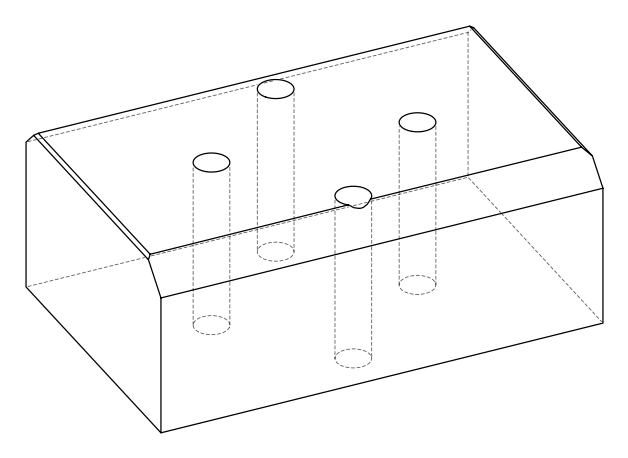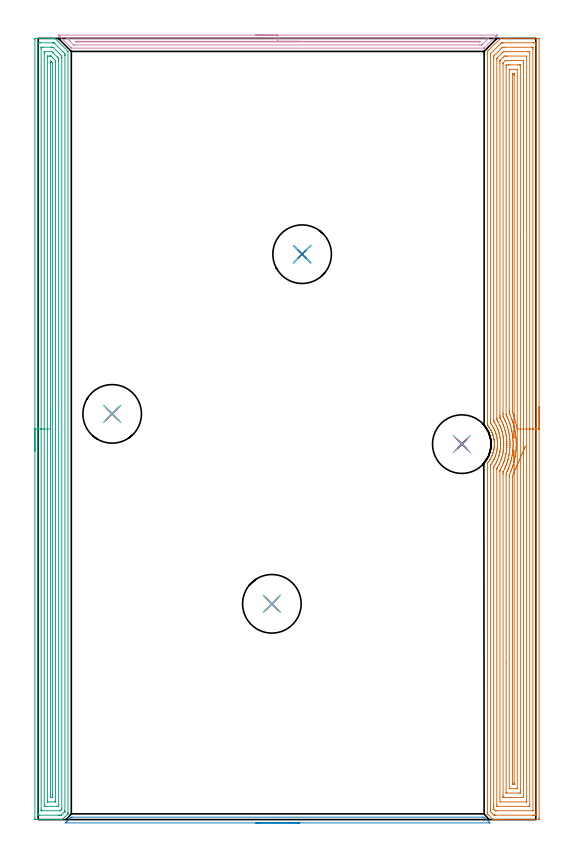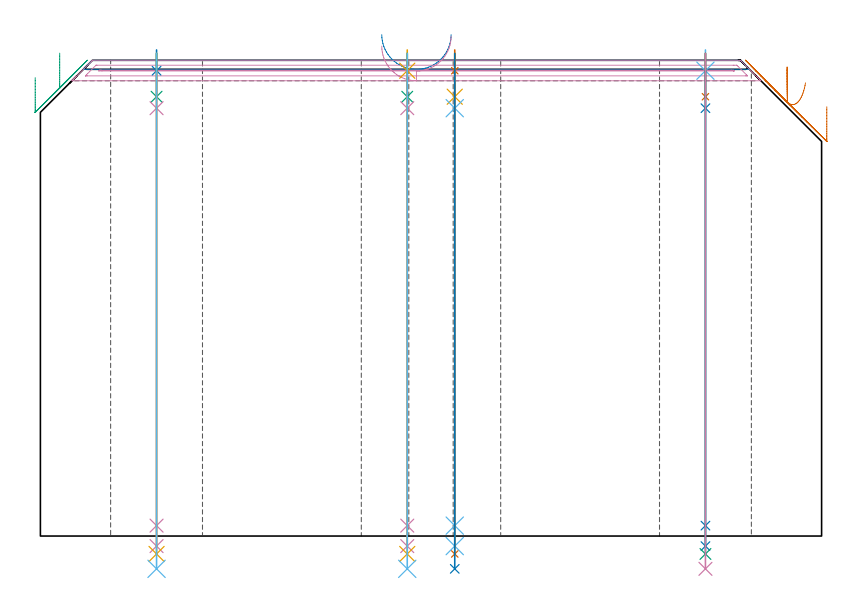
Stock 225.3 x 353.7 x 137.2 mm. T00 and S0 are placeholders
(PLAN: 24 operations, 17 tool changes, 56.8 min)
(1 AREA_MILL | FG_CHAMFER_SURFACE | UGT0205_001 | 25.68 min | 96841 mm3)
(2 AREA_MILL_1 | FG_CHAMFER_SURFACE_1 | UGT0205_001 | 1.68 min | 653 mm3)
(3 AREA_MILL_2 | FG_CHAMFER_SURFACE_2 | UGT0205_001 | 17.13 min | 39776 mm3)
(4 AREA_MILL_3 | FG_CHAMFER_SURFACE_3 | UGT0205_001 | 4.78 min | 3321 mm3)
(5 SPOT_DRILL | STEP1HOLE | NXT0321_9005460120000 | 0.05 min | 192 mm3)
(6 SPOT_DRILL_1 | STEP1HOLE_1 | NXT0321_9005460120000 | 0.05 min | 174 mm3)
(7 SPOT_DRILL_2 | STEP1HOLE_2 | NXT0321_9005460120000 | 0.05 min | 191 mm3)
(8 SPOT_DRILL_3 | STEP1HOLE_3 | NXT0321_9005460120000 | 0.05 min | 173 mm3)
(9 DRILL_BLIND_HOLE_INTO_CENTER | STEP1HOLE | NXT0301_041 | 0.05 min | 285 mm3)
(10 GUN_DRILL_THROUGH_HOLE | STEP1HOLE | UGT0307_002 | 0.62 min | 3583 mm3)
(11 SPADE_DRILL_TO_ENLARGE_THROUGH_HOLE | STEP1HOLE | UGT0306_007 | 0.58 min | 25241 mm3)
(12 DRILL_TO_ENLARGE_THROUGH_HOLE | STEP1HOLE | UGT0301_388 | 0.6 min | 46327 mm3)
(13 DRILL_BLIND_HOLE_INTO_CENTER_1 | STEP1HOLE_1 | NXT0301_041 | 0.05 min | 286 mm3)
(14 GUN_DRILL_THROUGH_HOLE_1 | STEP1HOLE_1 | UGT0307_002 | 0.62 min | 3570 mm3)
(15 SPADE_DRILL_TO_ENLARGE_THROUGH_HOLE_1 | STEP1HOLE_1 | UGT0306_007 | 0.58 min | 25259 mm3)
(16 DRILL_TO_ENLARGE_THROUGH_HOLE_1 | STEP1HOLE_1 | UGT0301_388 | 0.6 min | 46275 mm3)
(17 DRILL_BLIND_HOLE_INTO_CENTER_2 | STEP1HOLE_2 | NXT0301_041 | 0.05 min | 285 mm3)
(18 GUN_DRILL_THROUGH_HOLE_2 | STEP1HOLE_2 | UGT0307_002 | 0.62 min | 3574 mm3)
(19 SPADE_DRILL_TO_ENLARGE_THROUGH_HOLE_2 | STEP1HOLE_2 | UGT0306_007 | 0.58 min | 25254 mm3)
(20 DRILL_TO_ENLARGE_THROUGH_HOLE_2 | STEP1HOLE_2 | UGT0301_388 | 0.6 min | 46321 mm3)
(21 DRILL_BLIND_HOLE_INTO_CENTER_3 | STEP1HOLE_3 | NXT0301_041 | 0.05 min | 293 mm3)
(22 GUN_DRILL_THROUGH_HOLE_3 | STEP1HOLE_3 | UGT0307_002 | 0.62 min | 3560 mm3)
(23 SPADE_DRILL_TO_ENLARGE_THROUGH_HOLE_3 | STEP1HOLE_3 | UGT0306_007 | 0.58 min | 25268 mm3)
(24 DRILL_TO_ENLARGE_THROUGH_HOLE_3 | STEP1HOLE_3 | UGT0301_388 | 0.6 min | 46327 mm3)
(TOOL UGT0205_001 | Chamfer Mill 20 x 3 x 45 deg. | D20 FL50 Z2)
(TOOL NXT0321_9005460120000 | NC Spot Drill, 142deg, 12mm, Carbide, Uncoated | D12 PA142 FL30 Z2)
(TOOL NXT0301_041 | Carbide Drill 7mm [860.1-0700-035A1-MM 2214] | D7 PA140 FL53 Z2)
(TOOL UGT0307_002 | Gun Drill 6 mm | D6 PA130 FL24 Z1)
(TOOL UGT0306_007 | Spade Drill 16.5mm | D16.5 PA132 FL10 Z2)
(TOOL UGT0301_388 | Twist Drill 26.5 mm | D26.5 PA118 FL165 Z2)
(OP 1 AREA_MILL)
G17 G21 G94 G90
T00 M6
G54
G17 G0 G90 X226.8 Y186.85 S1061 M3
G43 Z147.2 H0
Z123.8
G94 G1 Y186.812 Z122.928 F250.
Y186.698 Z122.064
Y186.509 Z121.212
Y186.247 Z120.38
Y185.913 Z119.574
Y185.51 Z118.8
Y185.042 Z118.064
Y184.51 Z117.372
Y183.921 Z116.729
Y183.278 Z116.14
Y182.586 Z115.609
Y181.85 Z115.14
Y181.076 Z114.737
Y180.27 Z114.403
Y179.438 Z114.141
Y178.587 Z113.952
Y177.722 Z113.838
Y176.85 Z113.8
Y0.605
X226.797 Y0.283 Z113.802
X226.792 Y0.01 Z113.806
X226.514 Y0. Z114.083
X209.917 Z130.678
X209.314 Z131.28
X208.74 Z131.857
X208.424 Z132.172
X207.849 Z132.747
X207.534 Z133.061
X206.902 Z133.697
X206.514 Z134.085
X206.385 Z134.214
X206.061 Z134.53
X205.998 Y0.01 Z134.593
X205.929 Y0.068 Z134.665
X205.87 Y0.129 Z134.728
X205.841 Y0.158 Z134.757
X203.61 Y2.389 Z136.988
X203.514 Y2.488 Z137.084
X203.402 Y2.605 Z137.188
X203.4 Y3.281 Z137.2
Y161.233
X203.405 Y161.419 Z137.19
X203.509 Y161.559 Z137.09
X203.585 Y161.652 Z137.015
X203.945 Y162.126 Z136.653
X204.251 Y162.546 Z136.349
X204.293 Y162.607 Z136.306
X204.364 Y162.721 Z136.234
X204.418 Y162.807 Z136.178
X204.555 Y163.021 Z136.044
X204.583 Y163.068 Z136.016
X204.803 Y163.44 Z135.794
X205.179 Y164.137 Z135.42
X205.282 Y164.357 Z135.315
X205.384 Y164.584 Z135.215
X205.47 Y164.779 Z135.129
X205.66 Y165.249 Z134.936
X205.73 Y165.438 Z134.868
X205.753 Y165.501 Z134.845
X205.815 Y165.673 Z134.781
X205.822 Y165.695 Z134.774
X205.971 Y166.141 Z134.628
X205.998 Y166.231 Z134.602
X206.066 Y166.453 Z134.534
X206.204 Y167.016 Z134.395
X206.303 Y167.48 Z134.296
X206.326 Y167.61 Z134.273
X206.379 Y167.91 Z134.22
X206.441 Y168.356 Z134.155
X206.442 Y168.372 Z134.153
X206.476 Y168.688 Z134.12
X206.488 Y168.804 Z134.107
X206.5 Y168.981 Z134.092
X206.516 Y169.178 Z134.08
X206.521 Y169.251 Z134.073
X206.522 Y169.265 Z134.072
X206.533 Y169.543 Z134.063
X206.539 Y169.698 Z134.055
X206.54 Y170.039 Z134.05
X206.543 Y170.142 Z134.054
Y170.145 Z134.053
X206.541 Y170.157 Z134.051
X206.532 Y170.589 Z134.067
X206.502 Y171.039 Z134.091
X206.501 Y171.05 Z134.092
X206.46 Y171.486 Z134.136
X206.399 Y171.942 Z134.195
X206.38 Y172.066 Z134.218
X206.328 Y172.38 Z134.27
X206.236 Y172.828 Z134.359
X206.154 Y173.191 Z134.445
X206.135 Y173.274 Z134.465
X206.107 Y173.383 Z134.492
X206.065 Y173.547 Z134.534
X206.011 Y173.727 Z134.587
X205.971 Y173.859 Z134.627
X205.893 Y174.104 Z134.706
X205.873 Y174.168 Z134.727
X205.712 Y174.616 Z134.884
X205.57 Y174.988 Z135.03
X205.541 Y175.062 Z135.059
X205.365 Y175.465 Z135.234
X205.343 Y175.511 Z135.255
X205.134 Y175.956 Z135.464
X204.929 Y176.338 Z135.67
X204.894 Y176.404 Z135.705
X204.863 Y176.457 Z135.736
X204.636 Y176.85 Z135.961
X204.292 Y177.39 Z136.306
X204.219 Y177.496 Z136.38
X204.046 Y177.744 Z136.551
X203.709 Y178.189 Z136.89
X203.575 Y178.357 Z137.024
X203.518 Y178.43 Z137.081
X203.402 Y178.581 Z137.188
X203.4 Y179.08 Z137.2
X203.402 Y346.846 Z137.198
X203.403 Y347.706 Z137.197
Y347.736
X203.404 Y347.748 Z137.196
Y347.758 Z137.195
X203.412 Y347.802 Z137.184
X203.418 Y347.817 Z137.178
X203.474 Y347.875 Z137.124
X203.484 Y347.885 Z137.114
X203.786 Y348.187 Z136.811
X203.973 Y348.373 Z136.626
X208.968 Y353.368 Z131.632
X209.143 Y353.542 Z131.456
X209.3 Y353.69 Z131.299
X209.314 Y353.692 Z131.285
X209.946 Y353.7 Z130.654
X211.41 Z129.186
X211.984 Z128.612
X212.3 Z128.297
X212.875 Z127.72
X213.478 Z127.118
X226.227 Z114.37
X226.516 Y353.698 Z114.081
X226.792 Y353.69 Z113.806
X226.799 Y353.414 Z113.799
X226.8 Y176.85 Z113.8
X225.386 Z115.214
Y3.233
X225.382 Y2.389 Z115.218
X225.379 Y2.346 Z115.221
X225.337 Y2.01 Z115.263
X224.832 Y2.002 Z115.768
X224.447 Y2.001 Z116.153
X223.945 Y2. Z116.655
X207.032 Z133.568
X206.644 Y2.003 Z133.956
X206.514 Y2.007 Z134.086
X206.469 Y2.01 Z134.131
X206.428 Y2.033 Z134.172
X206.355 Y2.103 Z134.245
X206.061 Y2.389 Z134.539
X205.753 Y2.697 Z134.847
X205.172 Y3.282 Z135.428
X204.863 Y3.598 Z135.737
X204.819 Y4.174 Z135.781
X204.817 Y4.221 Z135.783
X204.814 Y5.066 Z135.786
Y5.116
X204.815 Y160.389 Z135.785
X204.817 Y160.439 Z135.783
X204.822 Y160.532 Z135.778
X204.863 Y160.594 Z135.737
X205.127 Y160.969 Z135.473
X205.311 Y161.233 Z135.289
X205.484 Y161.503 Z135.116
X205.753 Y161.932 Z134.847
X205.826 Y162.053 Z134.774
X205.867 Y162.126 Z134.733
X206.14 Y162.631 Z134.46
X206.346 Y163.018 Z134.254
X206.406 Y163.137 Z134.194
X206.444 Y163.218 Z134.156
X206.644 Y163.664 Z133.956
X206.717 Y163.837 Z133.883
X206.747 Y163.91 Z133.853
X206.965 Y164.48 Z133.635
X207.084 Y164.803 Z133.516
X207.151 Y164.995 Z133.449
X207.198 Y165.14 Z133.402
X207.371 Y165.695 Z133.229
X207.392 Y165.766 Z133.208
X207.407 Y165.822 Z133.193
X207.534 Y166.336 Z133.066
X207.579 Y166.542 Z133.021
X207.589 Y166.588 Z133.011
X207.721 Y167.292 Z132.879
X207.754 Y167.48 Z132.846
X207.835 Y168.07 Z132.765
X207.868 Y168.372 Z132.732
X207.912 Y168.886 Z132.688
X207.934 Y169.265 Z132.666
X207.95 Y169.74 Z132.65
X207.952 Y170.157 Z132.648
X207.939 Y170.643 Z132.661
X207.917 Y171.05 Z132.683
X207.871 Y171.604 Z132.729
X207.833 Y171.942 Z132.767
X207.733 Y172.634 Z132.867
X207.699 Y172.834 Z132.901
X207.534 Y173.659 Z133.066
X207.518 Y173.727 Z133.082
X207.516 Y173.735 Z133.084
X207.403 Y174.169 Z133.197
X207.31 Y174.507 Z133.29
X207.276 Y174.619 Z133.324
X207.154 Y175. Z133.446
X206.971 Y175.511 Z133.629
X206.644 Y176.342 Z133.956
X206.617 Y176.404 Z133.983
X206.597 Y176.451 Z134.003
X206.336 Y176.996 Z134.264
X206.182 Y177.296 Z134.418
X205.753 Y178.072 Z134.847
X205.685 Y178.189 Z134.915
X205.571 Y178.372 Z135.029
X205.093 Y179.081 Z135.507
X204.863 Y179.417 Z135.737
X204.819 Y179.973 Z135.781
X204.817 Y180.02 Z135.783
X204.814 Y180.866 Z135.786
Y180.915
X204.816 Y345.064 Z135.784
X204.818 Y345.956 Z135.782
X204.819 Y346.001 Z135.781
X204.863 Y346.802 Z135.737
X204.883 Y346.829 Z135.717
X204.899 Y346.849 Z135.701
X209.36 Y351.311 Z131.24
X209.644 Y351.587 Z130.956
X209.726 Y351.664 Z130.874
X209.762 Y351.69 Z130.838
X209.82 Y351.696 Z130.78
X210.204 Y351.699 Z130.396
X210.706 Y351.7 Z129.894
X224.447 Y351.699 Z116.153
X224.951 Y351.697 Z115.649
X225.337 Y351.69 Z115.263
X225.379 Y351.311 Z115.221
X225.382 Y351.265 Z115.218
X225.386 Y350.418 Z115.214
Y350.369
Y176.85
X223.971 Z116.629
Y4.174
X223.97 Y4.07 Z116.63
X223.967 Y4.02 Z116.633
X223.966 Y4.014 Z116.634
X223.952 Y4.009 Z116.648
X223.903 Y4.005 Z116.697
X223.729 Y4.001 Z116.871
X207.534 Y4. Z133.066
X207.36 Y4.002 Z133.24
X207.013 Y4.007 Z133.587
X206.915 Y4.01 Z133.685
X206.88 Y4.031 Z133.72
X206.828 Y4.078 Z133.772
X206.726 Y4.174 Z133.874
X206.644 Y4.257 Z133.956
X206.245 Y4.666 Z134.355
X206.235 Y5.066 Z134.365
X206.231 Y5.48 Z134.369
X206.229 Y5.959 Z134.371
Y6.375
Y158.556
Y158.971
X206.233 Y159.449 Z134.367
X206.235 Y159.655 Z134.365
X206.244 Y159.698 Z134.356
X206.264 Y159.733 Z134.336
X206.301 Y159.792 Z134.299
X206.644 Y160.328 Z133.956
X206.652 Y160.341 Z133.948
X206.978 Y160.898 Z133.622
X207.166 Y161.233 Z133.434
X207.295 Y161.473 Z133.305
X207.534 Y161.927 Z133.066
X207.599 Y162.06 Z133.001
X207.629 Y162.126 Z132.971
X207.87 Y162.681 Z132.73
X208.009 Y163.018 Z132.591
X208.127 Y163.316 Z132.473
X208.353 Y163.91 Z132.247
X208.372 Y163.963 Z132.228
X208.424 Y164.117 Z132.176
X208.586 Y164.64 Z132.014
X208.634 Y164.803 Z131.966
X208.779 Y165.339 Z131.821
X208.867 Y165.695 Z131.733
X208.948 Y166.062 Z131.652
X209.052 Y166.588 Z131.548
X209.093 Y166.809 Z131.507
X209.198 Y167.48 Z131.402
X209.212 Y167.583 Z131.388
X209.299 Y168.372 Z131.301
X209.3 Y168.386 Z131.3
X209.314 Y168.545 Z131.286
X209.354 Y169.225 Z131.246
X209.355 Y169.265 Z131.245
X209.371 Y170.1 Z131.229
X209.37 Y170.157 Z131.23
X209.343 Y171.02 Z131.257
X209.342 Y171.05 Z131.258
X209.314 Y171.46 Z131.286
X209.27 Y171.942 Z131.33
X209.265 Y171.991 Z131.335
X209.149 Y172.834 Z131.451
X209.119 Y173.03 Z131.481
X208.987 Y173.727 Z131.613
X208.902 Y174.14 Z131.698
X208.789 Y174.619 Z131.811
X208.597 Y175.338 Z132.003
X208.544 Y175.511 Z132.056
X208.424 Y175.883 Z132.176
X208.236 Y176.404 Z132.364
X208.123 Y176.706 Z132.477
X207.88 Y177.296 Z132.72
X207.534 Y178.071 Z133.066
X207.477 Y178.189 Z133.123
X207.421 Y178.302 Z133.179
X206.987 Y179.081 Z133.613
X206.644 Y179.662 Z133.956
X206.447 Y179.973 Z134.153
X206.353 Y180.122 Z134.247
X206.26 Y180.273 Z134.34
X206.235 Y180.316 Z134.365
X206.233 Y180.338 Z134.367
X206.23 Y180.388 Z134.37
X206.229 Y180.866 Z134.371
X206.228 Y181.282 Z134.372
X206.23 Y344.586 Z134.37
X206.231 Y345.064 Z134.369
X206.234 Y345.475 Z134.366
X206.237 Y345.712 Z134.363
X206.46 Y345.956 Z134.14
X206.55 Y346.05 Z134.05
X206.644 Y346.144 Z133.956
X209.669 Y349.17 Z130.931
X210.027 Y349.526 Z130.573
X210.118 Y349.612 Z130.482
X210.204 Y349.69 Z130.396
X210.922 Y349.699 Z129.678
X223.556 Y349.7 Z117.044
X223.73 Y349.698 Z116.87
X223.846 Y349.695 Z116.754
X223.937 Y349.69 Z116.663
X223.965 Y349.681 Z116.635
X223.966 Y349.664 Z116.634
X223.969 Y349.526 Z116.631
X223.971 Y349.11 Z116.629
Y176.85
X222.557 Z118.043
Y6.851
X222.556 Y6.07 Z118.044
X222.553 Y6.017 Z118.047
X222.551 Y6.01 Z118.049
X222.545 Y6.006 Z118.055
X222.519 Y6.003 Z118.081
X222.413 Y6.001 Z118.187
X222.201 Y6. Z118.399
X208.383 Z132.217
X207.982 Y6.002 Z132.618
X207.782 Y6.006 Z132.818
X207.683 Y6.01 Z132.917
X207.649 Y6.019 Z132.951
X207.643 Y6.851 Z132.957
Y158.556
X207.645 Y158.752 Z132.955
X207.647 Y158.849 Z132.953
X207.65 Y158.895 Z132.95
X207.668 Y158.932 Z132.932
X207.808 Y159.174 Z132.792
X207.968 Y159.449 Z132.632
X208.133 Y159.74 Z132.467
X208.424 Y160.261 Z132.176
X208.452 Y160.313 Z132.148
X208.466 Y160.341 Z132.134
X208.748 Y160.908 Z131.852
X208.898 Y161.233 Z131.702
X209.025 Y161.523 Z131.575
X209.283 Y162.126 Z131.317
X209.292 Y162.148 Z131.308
X209.314 Y162.204 Z131.286
X209.534 Y162.797 Z131.066
X209.614 Y163.018 Z130.986
X209.76 Y163.463 Z130.84
X209.902 Y163.91 Z130.698
X209.971 Y164.145 Z130.629
X210.151 Y164.803 Z130.449
X210.162 Y164.845 Z130.438
X210.204 Y165.019 Z130.396
X210.324 Y165.575 Z130.276
X210.348 Y165.695 Z130.252
X210.466 Y166.326 Z130.134
X210.507 Y166.588 Z130.093
X210.583 Y167.1 Z130.017
X210.628 Y167.48 Z129.972
X210.673 Y167.903 Z129.927
X210.716 Y168.372 Z129.884
X210.738 Y168.73 Z129.862
X210.764 Y169.265 Z129.836
X210.772 Y169.587 Z129.828
X210.781 Y170.157 Z129.819
X210.773 Y170.479 Z129.827
X210.752 Y171.05 Z129.848
X210.731 Y171.413 Z129.869
X210.69 Y171.942 Z129.91
X210.645 Y172.392 Z129.955
X210.587 Y172.834 Z130.013
X210.505 Y173.425 Z130.095
X210.451 Y173.727 Z130.149
X210.301 Y174.522 Z130.299
X210.281 Y174.619 Z130.319
X210.204 Y174.963 Z130.396
X210.065 Y175.511 Z130.535
X210.014 Y175.702 Z130.586
X209.806 Y176.404 Z130.794
X209.611 Y176.999 Z130.989
X209.502 Y177.296 Z131.098
X209.314 Y177.789 Z131.286
X209.151 Y178.189 Z131.449
X209.032 Y178.471 Z131.568
X208.75 Y179.081 Z131.85
X208.424 Y179.729 Z132.176
X208.294 Y179.973 Z132.306
X208.137 Y180.261 Z132.463
X207.785 Y180.866 Z132.815
X207.674 Y181.061 Z132.926
X207.65 Y181.114 Z132.95
X207.647 Y181.16 Z132.953
X207.645 Y181.257 Z132.955
X207.643 Y181.649 Z132.957
Y181.758
X207.645 Y344.172 Z132.955
X207.649 Y344.562 Z132.951
X207.651 Y344.659 Z132.949
X207.658 Y344.698 Z132.942
X207.683 Y344.726 Z132.917
X207.775 Y344.822 Z132.825
X208.013 Y345.064 Z132.587
X210.001 Y347.052 Z130.599
X210.204 Y347.252 Z130.396
X210.453 Y347.492 Z130.147
X210.672 Y347.69 Z129.928
X211.094 Y347.699 Z129.506
X211.136 Y347.7 Z129.464
X221.817 Z118.783
X222.218 Y347.698 Z118.382
X222.418 Y347.694 Z118.182
X222.517 Y347.69 Z118.083
X222.551 Y347.681 Z118.049
X222.557 Y346.849 Z118.043
Y176.85
X221.143 Z119.457
Y8.378
X221.141 Y8.12 Z119.459
X221.139 Y8.047 Z119.461
X221.136 Y8.011 Z119.464
X221.123 Y8.008 Z119.477
X221.044 Y8.004 Z119.556
X220.886 Y8.001 Z119.714
X209.057 Z131.543
Y157.664
X209.058 Y157.92 Z131.542
X209.061 Y158.08 Z131.539
X209.064 Y158.156 Z131.536
X209.314 Y158.616 Z131.286
X209.601 Y159.16 Z130.999
X209.751 Y159.449 Z130.849
X209.902 Y159.751 Z130.698
X210.178 Y160.341 Z130.422
X210.186 Y160.359 Z130.414
X210.204 Y160.399 Z130.396
X210.447 Y160.99 Z130.153
X210.545 Y161.233 Z130.055
X210.697 Y161.632 Z129.903
X210.88 Y162.126 Z129.72
X210.936 Y162.285 Z129.664
X211.094 Y162.762 Z129.506
X211.156 Y162.957 Z129.444
X211.174 Y163.018 Z129.426
X211.351 Y163.653 Z129.249
X211.42 Y163.91 Z129.18
X211.534 Y164.363 Z129.066
X211.632 Y164.803 Z128.968
X211.694 Y165.094 Z128.906
X211.813 Y165.695 Z128.787
X211.839 Y165.841 Z128.761
X211.959 Y166.588 Z128.641
X211.962 Y166.61 Z128.638
X211.984 Y166.767 Z128.616
X212.056 Y167.408 Z128.544
X212.063 Y167.48 Z128.537
X212.129 Y168.228 Z128.471
X212.138 Y168.372 Z128.462
X212.175 Y169.074 Z128.425
X212.181 Y169.265 Z128.419
X212.194 Y169.947 Z128.406
X212.195 Y170.157 Z128.405
X212.178 Y170.856 Z128.422
X212.169 Y171.05 Z128.431
X212.127 Y171.799 Z128.473
X212.116 Y171.942 Z128.484
X212.038 Y172.781 Z128.562
X212.031 Y172.834 Z128.569
X211.984 Y173.194 Z128.616
X211.91 Y173.727 Z128.69
X211.896 Y173.815 Z128.704
X211.746 Y174.619 Z128.854
X211.689 Y174.916 Z128.911
X211.559 Y175.511 Z129.041
X211.423 Y176.074 Z129.177
X211.334 Y176.404 Z129.266
X211.094 Y177.25 Z129.506
X211.079 Y177.296 Z129.521
X211.072 Y177.319 Z129.528
X210.768 Y178.189 Z129.832
X210.567 Y178.717 Z130.033
X210.418 Y179.081 Z130.182
X210.204 Y179.588 Z130.396
X210.03 Y179.973 Z130.57
X209.878 Y180.301 Z130.722
X209.584 Y180.866 Z131.016
X209.314 Y181.372 Z131.286
X209.103 Y181.758 Z131.497
X209.067 Y181.825 Z131.533
X209.064 Y181.888 Z131.536
X209.06 Y182.013 Z131.54
X209.057 Y182.651 Z131.543
Y182.908
X209.059 Y342.643 Z131.541
X209.06 Y343.279 Z131.54
X209.062 Y343.532 Z131.538
X209.065 Y343.619 Z131.535
X209.076 Y343.666 Z131.524
X209.106 Y343.698 Z131.494
X209.314 Y343.914 Z131.286
X210.333 Y344.935 Z130.267
X211.094 Y345.687 Z129.506
X211.355 Y345.695 Z129.245
X211.984 Y345.699 Z128.616
X212.24 Y345.7 Z128.36
X221.143 Y345.699 Z119.457
Y176.85
X219.729 Z120.871
Y10.421
X219.727 Y10.108 Z120.873
X219.724 Y10.031 Z120.876
X219.723 Y10.017 Z120.877
X219.714 Y10.01 Z120.886
X219.665 Y10.006 Z120.935
X219.524 Y10.001 Z121.076
X211.094 Z129.506
X210.621 Y10.003 Z129.979
X210.5 Y10.01 Z130.1
X210.478 Y10.013 Z130.122
X210.476 Y10.055 Z130.124
X210.473 Y10.151 Z130.127
X210.472 Y10.421 Z130.128
X210.471 Y11.046 Z130.129
Y156.504
X210.472 Y156.771 Z130.128
X210.476 Y157.391 Z130.124
X210.478 Y157.46 Z130.122
X210.504 Y157.512 Z130.096
X210.581 Y157.664 Z130.019
X211.044 Y158.556 Z129.556
X211.061 Y158.59 Z129.539
X211.094 Y158.66 Z129.506
X211.338 Y159.204 Z129.262
X211.445 Y159.449 Z129.155
X211.604 Y159.83 Z128.996
X211.814 Y160.341 Z128.786
X211.862 Y160.464 Z128.738
X211.984 Y160.784 Z128.616
X212.105 Y161.113 Z128.495
X212.147 Y161.233 Z128.453
X212.327 Y161.782 Z128.273
X212.436 Y162.126 Z128.164
X212.537 Y162.464 Z128.063
X212.696 Y163.018 Z127.904
X212.734 Y163.159 Z127.866
X212.875 Y163.701 Z127.725
X212.914 Y163.871 Z127.686
X212.922 Y163.91 Z127.678
X213.068 Y164.609 Z127.532
X213.106 Y164.803 Z127.494
X213.21 Y165.359 Z127.39
X213.264 Y165.695 Z127.336
X213.329 Y166.132 Z127.271
X213.39 Y166.588 Z127.211
X213.429 Y166.924 Z127.171
X213.486 Y167.48 Z127.114
X213.509 Y167.737 Z127.091
X213.555 Y168.372 Z127.045
X213.567 Y168.571 Z127.033
X213.596 Y169.265 Z127.004
X213.601 Y169.429 Z126.999
X213.609 Y170.157 Z126.991
Y170.314
X213.587 Y171.05 Z127.013
X213.579 Y171.236 Z127.021
X213.536 Y171.942 Z127.064
X213.518 Y172.189 Z127.082
X213.456 Y172.834 Z127.144
X213.419 Y173.181 Z127.181
X213.347 Y173.727 Z127.253
X213.278 Y174.215 Z127.322
X213.207 Y174.619 Z127.393
X213.081 Y175.304 Z127.519
X213.039 Y175.511 Z127.561
X212.875 Y176.277 Z127.725
X212.844 Y176.404 Z127.756
X212.834 Y176.445 Z127.766
X212.604 Y177.296 Z127.996
X212.497 Y177.675 Z128.103
X212.338 Y178.189 Z128.262
X212.07 Y178.996 Z128.53
X212.039 Y179.081 Z128.561
X211.984 Y179.226 Z128.616
X211.684 Y179.973 Z128.916
X211.475 Y180.484 Z129.125
X211.303 Y180.866 Z129.297
X211.094 Y181.318 Z129.506
X210.876 Y181.758 Z129.724
X210.649 Y182.205 Z129.951
X210.49 Y182.514 Z130.11
X210.478 Y182.651 Z130.122
X210.473 Y183.274 Z130.127
X210.472 Y183.543 Z130.128
X210.471 Y184.168 Z130.129
X210.473 Y342.117 Z130.127
X210.475 Y342.387 Z130.125
X210.477 Y342.542 Z130.123
X210.48 Y342.616 Z130.12
X210.526 Y342.666 Z130.074
X210.668 Y342.814 Z129.932
X211.127 Y343.279 Z129.473
X211.571 Y343.694 Z129.029
X211.984 Y343.697 Z128.616
X212.455 Y343.7 Z128.145
X219.106 Y343.699 Z121.494
X219.579 Y343.697 Z121.021
X219.7 Y343.69 Z120.9
X219.722 Y343.687 Z120.878
X219.724 Y343.646 Z120.876
X219.727 Y343.549 Z120.873
X219.728 Y343.279 Z120.872
X219.729 Y342.655 Z120.871
Y176.85
X218.315 Z122.285
Y12.998
X218.313 Y12.206 Z122.287
X218.312 Y12.109 Z122.288
X218.308 Y12.016 Z122.292
X218.215 Y12.01 Z122.385
X217.529 Y12.001 Z123.071
X212.189 Z128.411
X211.984 Y12.004 Z128.616
X211.917 Y12.007 Z128.683
X211.897 Y12.009 Z128.703
X211.892 Y12.042 Z128.708
X211.889 Y12.106 Z128.711
X211.886 Y12.206 Z128.714
X211.885 Y71.27 Z128.715
X211.886 Y155.978 Z128.714
X211.892 Y156.771 Z128.708
X211.919 Y156.837 Z128.681
X211.984 Y156.977 Z128.616
X212.21 Y157.438 Z128.39
X212.318 Y157.664 Z128.282
X212.492 Y158.047 Z128.108
X212.718 Y158.556 Z127.882
X212.765 Y158.666 Z127.835
X212.875 Y158.931 Z127.725
X213.023 Y159.3 Z127.577
X213.081 Y159.449 Z127.519
X213.267 Y159.948 Z127.333
X213.411 Y160.341 Z127.189
X213.501 Y160.605 Z127.099
X213.709 Y161.233 Z126.891
X213.723 Y161.276 Z126.877
X213.765 Y161.413 Z126.835
X213.923 Y161.967 Z126.677
X213.967 Y162.126 Z126.633
X214.11 Y162.672 Z126.49
X214.197 Y163.018 Z126.403
X214.283 Y163.391 Z126.317
X214.397 Y163.91 Z126.203
X214.441 Y164.125 Z126.159
X214.574 Y164.803 Z126.026
X214.586 Y164.872 Z126.014
X214.655 Y165.294 Z125.945
X214.707 Y165.643 Z125.893
X214.715 Y165.695 Z125.885
X214.808 Y166.434 Z125.792
X214.825 Y166.588 Z125.775
X214.891 Y167.243 Z125.709
X214.912 Y167.48 Z125.689
X214.955 Y168.071 Z125.645
X214.973 Y168.372 Z125.627
X214.998 Y168.921 Z125.602
X215.009 Y169.265 Z125.591
X215.02 Y169.791 Z125.58
X215.023 Y170.157 Z125.577
X215.012 Y170.691 Z125.588
X215. Y171.05 Z125.6
X214.975 Y171.621 Z125.625
X214.955 Y171.942 Z125.645
X214.908 Y172.581 Z125.692
X214.884 Y172.834 Z125.716
X214.808 Y173.573 Z125.792
X214.789 Y173.727 Z125.811
X214.672 Y174.602 Z125.928
X214.669 Y174.619 Z125.931
X214.655 Y174.708 Z125.945
X214.507 Y175.511 Z126.094
X214.471 Y175.695 Z126.129
X214.322 Y176.404 Z126.278
X214.229 Y176.831 Z126.371
X214.113 Y177.296 Z126.487
X213.925 Y178.028 Z126.675
X213.879 Y178.189 Z126.721
X213.765 Y178.577 Z126.835
X213.606 Y179.081 Z126.994
X213.529 Y179.318 Z127.071
X213.299 Y179.973 Z127.301
X213.013 Y180.727 Z127.587
X212.958 Y180.866 Z127.643
X212.875 Y181.068 Z127.725
X212.574 Y181.758 Z128.026
X212.333 Y182.301 Z128.267
X212.163 Y182.651 Z128.437
X211.984 Y183.012 Z128.616
X211.929 Y183.129 Z128.671
X211.906 Y183.179 Z128.694
X211.892 Y183.246 Z128.708
X211.888 Y183.444 Z128.712
X211.886 Y183.543 Z128.714
X211.887 Y340.7 Z128.713
X211.893 Y341.495 Z128.707
X211.894 Y341.585 Z128.706
X211.984 Y341.676 Z128.616
X212.673 Y341.697 Z127.927
X212.875 Y341.698 Z127.725
X213.56 Y341.7 Z127.04
X217.12 Z123.48
X218.011 Z122.589
X218.215 Y341.696 Z122.385
X218.283 Y341.693 Z122.317
X218.303 Y341.691 Z122.297
X218.308 Y341.658 Z122.292
X218.311 Y341.594 Z122.289
X218.314 Y341.495 Z122.286
X218.315 Y263.843 Z122.285
Y176.85
X216.9 Z123.7
Y14.261
X216.899 Y14.136 Z123.701
X216.896 Y14.054 Z123.704
X216.894 Y14.013 Z123.706
X216.875 Y14.01 Z123.725
X216.425 Y14. Z124.175
X213.755 Z126.845
X213.329 Y14.009 Z127.271
X213.307 Y14.01 Z127.293
X213.305 Y14.024 Z127.295
X213.302 Y14.059 Z127.298
X213.3 Y14.102 Z127.3
Y14.145
Y154.987
X213.301 Y155.452 Z127.299
X213.304 Y155.879 Z127.296
X213.306 Y156.109 Z127.294
X213.375 Y156.27 Z127.225
X213.765 Y157.143 Z126.835
X213.921 Y157.507 Z126.679
X213.987 Y157.664 Z126.613
X214.18 Y158.14 Z126.42
X214.346 Y158.556 Z126.254
X214.432 Y158.78 Z126.168
X214.655 Y159.37 Z125.945
X214.676 Y159.428 Z125.924
X214.683 Y159.449 Z125.917
X214.895 Y160.1 Z125.705
X214.971 Y160.341 Z125.629
X215.105 Y160.782 Z125.495
X215.237 Y161.233 Z125.363
X215.304 Y161.475 Z125.296
X215.48 Y162.126 Z125.12
X215.493 Y162.178 Z125.107
X215.545 Y162.384 Z125.055
X215.661 Y162.902 Z124.94
X215.685 Y163.018 Z124.915
X215.813 Y163.642 Z124.787
X215.866 Y163.91 Z124.734
X215.955 Y164.392 Z124.645
X216.021 Y164.803 Z124.579
X216.076 Y165.163 Z124.524
X216.15 Y165.695 Z124.45
X216.182 Y165.949 Z124.418
X216.254 Y166.588 Z124.346
X216.271 Y166.752 Z124.329
X216.337 Y167.48 Z124.263
X216.344 Y167.572 Z124.256
X216.395 Y168.372 Z124.205
X216.397 Y168.411 Z124.203
X216.43 Y169.265 Z124.17
X216.444 Y170.157 Z124.156
X216.435 Y170.564 Z124.165
X216.421 Y171.05 Z124.179
Y171.064
X216.379 Y171.942 Z124.221
X216.375 Y172.002 Z124.225
X216.312 Y172.834 Z124.288
X216.301 Y172.969 Z124.299
X216.222 Y173.727 Z124.378
X216.194 Y173.968 Z124.406
X216.106 Y174.619 Z124.494
X216.05 Y175.005 Z124.55
X215.963 Y175.511 Z124.637
X215.86 Y176.088 Z124.74
X215.797 Y176.404 Z124.803
X215.631 Y177.21 Z124.969
X215.612 Y177.296 Z124.988
X215.545 Y177.584 Z125.055
X215.391 Y178.189 Z125.209
X215.336 Y178.398 Z125.264
X215.142 Y179.081 Z125.458
X214.974 Y179.654 Z125.626
X214.87 Y179.973 Z125.73
X214.655 Y180.622 Z125.945
X214.569 Y180.866 Z126.031
X214.52 Y181.001 Z126.08
X214.218 Y181.758 Z126.382
X213.918 Y182.497 Z126.682
X213.852 Y182.651 Z126.748
X213.765 Y182.85 Z126.835
X213.447 Y183.543 Z127.153
X213.35 Y183.755 Z127.25
X213.317 Y183.832 Z127.283
X213.307 Y183.894 Z127.293
X213.304 Y184.005 Z127.296
X213.301 Y184.435 Z127.299
X213.3 Y184.901 Z127.3
Y185.328
X213.302 Y339.437 Z127.298
X213.303 Y339.561 Z127.297
X213.305 Y339.643 Z127.295
X213.308 Y339.684 Z127.292
X213.326 Y339.69 Z127.274
X213.775 Y339.7 Z126.825
X216.445 Z124.155
X216.871 Y339.691 Z123.729
X216.893 Y339.69 Z123.707
X216.895 Y339.676 Z123.705
X216.898 Y339.642 Z123.702
X216.9 Y339.598 Z123.7
Y339.555
Y176.85
X215.479 Y182.717 Z125.121
X215.469 Y182.727 Z125.131
X215.461 Y182.734 Z125.139
X215.119 Y183.543 Z125.481
X214.994 Y183.832 Z125.606
X214.787 Y184.303 Z125.813
X214.732 Y184.435 Z125.868
X214.715 Y185.211 Z125.885
X214.714 Y185.268 Z125.886
X214.716 Y337.033 Z125.884
X214.719 Y337.418 Z125.881
X214.722 Y337.611 Z125.878
X214.726 Y337.69 Z125.874
X214.768 Y337.693 Z125.832
X214.881 Y337.698 Z125.719
X215.391 Y337.696 Z125.209
X215.446 Y337.693 Z125.154
X215.479 Y337.689 Z125.121
X215.481 Y337.651 Z125.119
X215.484 Y337.465 Z125.116
X215.486 Y337.092 Z125.114
Y337.033
Y183.543
X215.481 Y182.87 Z125.119
X215.479 Y182.717 Z125.121
X215.469 Y181.846 Z125.169
X215.46 Y180.982 Z125.292
X215.45 Y180.133 Z125.491
X215.441 Y179.304 Z125.763
X215.432 Y178.501 Z126.105
X215.423 Y177.732 Z126.517
X215.415 Y177.002 Z126.994
X215.407 Y176.316 Z127.533
X215.4 Y175.679 Z128.129
X215.393 Y175.097 Z128.779
X215.387 Y174.574 Z129.477
X215.382 Y174.114 Z130.218
X215.377 Y173.72 Z130.997
X215.374 Y173.395 Z131.806
X215.371 Y173.142 Z132.641
X215.369 Y172.963 Z133.495
X215.368 Y172.859 Z134.361
X215.367 Y172.831 Z135.233
G0 X215.339 Y167.141 Z135.262
G1 X215.34 Y167.115 Z134.39
X215.341 Y167.014 Z133.523
X215.344 Y166.837 Z132.669
X215.347 Y166.587 Z131.833
X215.352 Y166.264 Z131.023
X215.357 Y165.872 Z130.243
X215.364 Y165.414 Z129.501
X215.371 Y164.893 Z128.801
X215.379 Y164.313 Z128.15
X215.388 Y163.678 Z127.551
X215.398 Y162.994 Z127.01
X215.409 Y162.265 Z126.531
X215.419 Y161.497 Z126.118
X215.431 Y160.696 Z125.772
X215.443 Y159.868 Z125.498
X215.455 Y159.019 Z125.297
X215.467 Y158.156 Z125.171
X215.479 Y157.285 Z125.121
X215.486 Y156.831 Z125.114
Y156.771
Y16.627
X215.484 Y16.231 Z125.116
X215.481 Y16.033 Z125.119
X215.48 Y16.016 Z125.12
X215.46 Y16.01 Z125.14
X215.402 Y16.004 Z125.198
X215.32 Y16.001 Z125.28
X214.809 Y16.003 Z125.791
X214.754 Y16.006 Z125.846
X214.721 Y16.011 Z125.879
X214.719 Y16.049 Z125.881
X214.716 Y16.235 Z125.884
X214.714 Y16.608 Z125.886
Y154.987
X214.721 Y155.373 Z125.879
X214.732 Y155.548 Z125.868
X214.772 Y155.646 Z125.828
X214.807 Y155.727 Z125.793
X215.078 Y156.347 Z125.522
X215.344 Y156.973 Z125.256
X215.479 Y157.285 Z125.121
X215.808 Y158.04 Z124.833
X216.145 Y158.816 Z124.619
X216.488 Y159.605 Z124.479
X216.835 Y160.403 Z124.414
X217.183 Y161.203 Z124.426
X217.529 Y161.999 Z124.513
X217.871 Y162.785 Z124.676
X218.205 Y163.555 Z124.913
X218.531 Y164.303 Z125.222
X218.844 Y165.024 Z125.602
X219.143 Y165.711 Z126.048
X219.425 Y166.36 Z126.558
X219.689 Y166.966 Z127.127
X219.931 Y167.524 Z127.752
X220.151 Y168.031 Z128.428
X220.347 Y168.481 Z129.149
X220.517 Y168.871 Z129.91
X220.66 Y169.2 Z130.706
G0 Z147.2
M5
M2
(OP 2 AREA_MILL_1)
G17 G21 G94 G90
T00 M6
G54
G17 G0 G90 X118.45 Y-1.5 S1061 M3
G43 Z147.2 H0
Z144.6
G94 G1 X118.412 Z143.728 F250.
X118.298 Z142.863
X118.109 Z142.012
X117.847 Z141.18
X117.513 Z140.374
X117.11 Z139.6
X116.642 Z138.864
X116.111 Z138.172
X115.521 Z137.529
X114.878 Z136.939
X114.186 Z136.408
X113.45 Z135.94
X112.676 Z135.537
X111.87 Z135.203
X111.038 Z134.941
X110.187 Z134.752
X109.322 Z134.638
X108.45 Z134.6
X12.554
X12.419 Y-1.493 Z134.606
X12.554 Y-1.347 Z134.752
X13.112 Y-0.786 Z135.311
X13.7 Y-0.2 Z135.9
X14.285 Y0.386 Z136.484
X14.802 Y0.901 Z137.001
X15.005 Y1.098 Z137.187
X15.676 Y1.1 Z137.2
X201.224
X201.895 Y1.098 Z137.187
X202.099 Y0.901 Z137.001
X202.116 Y0.884 Z136.984
X204.198 Y-1.196 Z134.901
X204.495 Y-1.495 Z134.604
X204.496 Y-1.498 Z134.601
X204.495 Y-1.5 Z134.599
X108.45 Z134.6
X107.579 Z134.638
X106.714 Z134.752
X105.862 Z134.941
X105.03 Z135.203
X104.224 Z135.537
X103.45 Z135.94
X102.714 Z136.408
X102.022 Z136.939
X101.379 Z137.529
X100.79 Z138.172
X100.259 Z138.864
X99.79 Z139.6
X99.387 Z140.374
X99.053 Z141.18
X98.791 Z142.012
X98.602 Z142.863
X98.488 Z143.728
X98.45 Z144.6
G0 Z147.2
M5
M2
(OP 3 AREA_MILL_2)
G17 G21 G94 G90
T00 M6
G54
G17 G0 G90 X-1.5 Y166.85 S1061 M3
G43 Z147.2 H0
Z132.2
G94 G1 Y166.888 Z131.328 F250.
Y167.002 Z130.463
Y167.191 Z129.612
Y167.453 Z128.78
Y167.787 Z127.974
Y168.19 Z127.2
Y168.658 Z126.464
Y169.19 Z125.772
Y169.779 Z125.129
Y170.422 Z124.54
Y171.114 Z124.008
Y171.85 Z123.54
Y172.624 Z123.137
Y173.43 Z122.803
Y174.262 Z122.541
Y175.113 Z122.352
Y175.978 Z122.238
Y176.85 Z122.2
Y353.095
X-1.496 Y353.537 Z122.202
X-1.492 Y353.69 Z122.206
X-1.335 Y353.7 Z122.362
X4.237 Z127.932
X4.806 Z128.503
X5.119 Z128.815
X5.687 Z129.384
X6. Z129.695
X6.624 Z130.323
X7.322 Z131.021
X7.451 Y353.699 Z131.15
X7.601 Y353.69 Z131.294
X7.754 Y353.546 Z131.454
X13.497 Y347.803 Z137.195
X13.501 Y347.797 Z137.197
X13.5 Y347.744 Z137.2
Y3.265
X13.502 Y2.6 Z137.196
X13.493 Y2.593 Z137.192
X13.491 Y2.591 Z137.19
X11.951 Y1.051 Z135.65
X11.275 Y0.375 Z134.975
X11.056 Y0.158 Z134.756
X10.897 Y0.009 Z134.597
X10.847 Y0.006 Z134.546
X10.535 Y0. Z134.234
X10.15 Z133.849
X9.525 Z133.22
X8.332 Z132.028
X7.763 Z131.457
X-1.336 Y0.001 Z122.361
X-1.492 Y0.01 Z122.206
X-1.499 Y0.166 Z122.199
X-1.5 Y0.604 Z122.2
Y176.85
X-0.086 Z123.614
X-0.085 Y351.513 Z123.615
X-0.084 Y351.614 Z123.616
X-0.082 Y351.663 Z123.618
X-0.08 Y351.681 Z123.62
X-0.056 Y351.69 Z123.644
X0.33 Y351.698 Z124.03
X0.712 Y351.699 Z124.412
X1.209 Y351.7 Z124.909
X6.497 Z130.197
X6.881 Y351.698 Z130.581
X7.009 Y351.695 Z130.709
X7.111 Y351.69 Z130.811
X7.165 Y351.674 Z130.865
X7.205 Y351.635 Z130.905
X7.539 Y351.311 Z131.239
X11.288 Y347.561 Z134.988
X11.991 Y346.849 Z135.691
X12.079 Y346.743 Z135.779
X12.081 Y346.647 Z135.781
X12.084 Y346.445 Z135.784
X12.086 Y346.041 Z135.786
Y345.956
X12.085 Y4.174 Z135.785
X12.081 Y3.77 Z135.781
X12.079 Y3.671 Z135.779
X12.07 Y3.631 Z135.77
X12.044 Y3.603 Z135.744
X11.95 Y3.503 Z135.65
X11.732 Y3.282 Z135.432
X10.621 Y2.172 Z134.321
X10.549 Y2.101 Z134.249
X10.49 Y2.047 Z134.19
X10.452 Y2.014 Z134.152
X10.407 Y2.01 Z134.107
X9.908 Y2.002 Z133.608
X9.525 Y2.001 Z133.225
X9.028 Y2. Z132.728
X0.712 Y2.001 Z124.412
X0.212 Y2.003 Z123.912
X0.011 Y2.01 Z123.711
X-0.079 Y2.026 Z123.621
X-0.084 Y2.303 Z123.616
X-0.085 Y2.389 Z123.615
X-0.086 Y176.85 Z123.614
X1.328 Z125.028
X1.329 Y348.902 Z125.029
X1.331 Y349.526 Z125.031
X1.334 Y349.659 Z125.034
X1.335 Y349.685 Z125.035
X1.365 Y349.69 Z125.065
X1.424 Y349.697 Z125.124
X1.593 Y349.699 Z125.293
X2.303 Y349.7 Z126.003
X5.828 Z129.528
X6. Y349.699 Z129.7
X6.172 Y349.697 Z129.872
X6.515 Y349.69 Z130.215
X6.707 Y349.682 Z130.407
X6.762 Y349.631 Z130.462
X6.875 Y349.526 Z130.575
X9.525 Y346.876 Z133.225
X10.407 Y345.993 Z134.107
X10.441 Y345.956 Z134.141
X10.664 Y345.695 Z134.364
X10.669 Y345.064 Z134.369
X10.671 Y344.797 Z134.371
Y5.066
X10.67 Y4.8 Z134.37
X10.667 Y4.709 Z134.367
X10.665 Y4.68 Z134.365
X10.654 Y4.665 Z134.354
X10.623 Y4.628 Z134.323
X10.407 Y4.406 Z134.107
X10.291 Y4.291 Z133.991
X10.172 Y4.174 Z133.872
X10.04 Y4.051 Z133.74
X9.982 Y4.01 Z133.682
X9.869 Y4.006 Z133.569
X9.696 Y4.001 Z133.396
X1.764 Z125.464
X1.593 Y4.005 Z125.293
X1.422 Y4.01 Z125.122
X1.335 Y4.022 Z125.035
X1.332 Y4.085 Z125.032
X1.33 Y4.174 Z125.03
X1.329 Y4.442 Z125.029
X1.328 Y176.85 Z125.028
X2.743 Z126.443
Y346.849
X2.746 Y347.467 Z126.446
X2.75 Y347.674 Z126.45
X2.756 Y347.691 Z126.456
X2.779 Y347.694 Z126.479
X2.831 Y347.698 Z126.531
X2.936 Y347.7 Z126.636
X3.356 Z127.056
X6.041 Y347.699 Z129.741
X6.249 Y347.69 Z129.949
X6.664 Y347.283 Z130.364
X6.881 Y347.069 Z130.581
X8.644 Y345.307 Z132.344
X8.885 Y345.064 Z132.585
X9.133 Y344.807 Z132.833
X9.25 Y344.671 Z132.95
X9.253 Y344.598 Z132.953
X9.256 Y344.444 Z132.956
X9.257 Y344.172 Z132.957
Y343.551
Y6.851
X9.254 Y6.234 Z132.954
X9.25 Y6.026 Z132.95
X9.244 Y6.009 Z132.944
X9.221 Y6.006 Z132.921
X9.169 Y6.002 Z132.869
X9.064 Y6.001 Z132.764
X8.644 Y6. Z132.344
X3.315 Z127.015
X2.93 Y6.01 Z126.63
X2.749 Y6.016 Z126.449
X2.747 Y6.119 Z126.447
X2.743 Y6.579 Z126.443
Y176.85
X4.157 Z127.857
X4.158 Y345.227 Z127.858
X4.16 Y345.39 Z127.86
X4.166 Y345.69 Z127.866
X4.237 Y345.693 Z127.937
X4.492 Y345.698 Z128.192
X5.119 Y345.7 Z128.819
X5.372 Z129.072
X5.686 Y345.695 Z129.386
X5.764 Y345.692 Z129.464
X5.802 Y345.687 Z129.502
X5.854 Y345.64 Z129.554
X6. Y345.499 Z129.7
X6.438 Y345.064 Z130.138
X6.881 Y344.62 Z130.581
X7.329 Y344.172 Z131.029
X7.763 Y343.731 Z131.463
X7.814 Y343.676 Z131.514
X7.836 Y343.629 Z131.536
X7.839 Y343.523 Z131.539
X7.842 Y343.361 Z131.542
X7.843 Y343.279 Z131.543
Y343.198
X7.842 Y8.473 Z131.542
X7.84 Y8.31 Z131.54
X7.834 Y8.01 Z131.534
X7.763 Y8.007 Z131.463
X7.508 Y8.002 Z131.208
X4.865 Y8. Z128.565
X4.237 Y8.001 Z127.937
X4.196 Y8.003 Z127.896
X4.174 Y8.006 Z127.874
X4.167 Y8.008 Z127.867
X4.164 Y8.065 Z127.864
X4.159 Y8.391 Z127.859
X4.157 Y8.554 Z127.857
Y176.85
X5.571 Z129.271
X5.572 Y342.821 Z129.272
X5.574 Y343.279 Z129.274
X5.577 Y343.441 Z129.277
X5.578 Y343.462 Z129.278
X5.635 Y343.409 Z129.335
X5.771 Y343.279 Z129.471
X6. Y343.051 Z129.7
X6.328 Y342.717 Z130.028
X6.409 Y342.631 Z130.109
X6.422 Y342.61 Z130.122
X6.425 Y342.584 Z130.125
X6.427 Y342.532 Z130.127
X6.428 Y342.387 Z130.128
X6.429 Y341.953 Z130.129
X6.428 Y11.313 Z130.128
X6.426 Y10.881 Z130.126
X6.422 Y10.421 Z130.122
X6.409 Y10.007 Z130.109
X6. Y10.008 Z129.7
X5.591 Y10.01 Z129.291
X5.578 Y10.421 Z129.278
X5.574 Y10.852 Z129.274
X5.572 Y11.313 Z129.272
X5.571 Y11.747 Z129.271
Y176.85
Y177.722 Z129.309
Y178.586 Z129.423
Y179.438 Z129.612
Y180.27 Z129.874
Y181.076 Z130.208
Y181.85 Z130.611
Y182.586 Z131.08
Y183.278 Z131.611
Y183.921 Z132.2
Y184.51 Z132.843
Y185.041 Z133.535
Y185.51 Z134.271
Y185.913 Z135.045
Y186.247 Z135.851
Y186.509 Z136.683
Y186.698 Z137.535
Y186.812 Z138.399
Y186.85 Z139.271
G0 Z147.2
M5
M2
(OP 4 AREA_MILL_3)
G17 G21 G94 G90
T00 M6
G54
G17 G0 G90 X98.45 Y355.2 S1061 M3
G43 Z147.2 H0
Z141.3
G94 G1 X98.488 Z140.428 F250.
X98.602 Z139.564
X98.791 Z138.712
X99.053 Z137.88
X99.387 Z137.074
X99.79 Z136.3
X100.258 Z135.564
X100.789 Z134.872
X101.379 Z134.229
X102.022 Z133.64
X102.714 Z133.109
X103.45 Z132.64
X104.224 Z132.237
X105.03 Z131.903
X105.862 Z131.641
X106.713 Z131.452
X107.578 Z131.338
X108.45 Z131.3
X207.665 Y355.199 Z131.301
X207.702 Y355.196
X207.789 Y355.189 Z131.303
X207.749 Y355.147 Z131.347
X207.627 Y355.026 Z131.472
X207.471 Y354.869 Z131.626
X207.32 Y354.719 Z131.779
X207.18 Y354.579 Z131.919
X207.034 Y354.432 Z132.063
X206.893 Y354.292 Z132.205
X206.733 Y354.132 Z132.366
X206.598 Y353.996 Z132.5
X202.133 Y349.533 Z136.967
X201.935 Y349.337 Z137.159
X201.895 Y349.305 Z137.19
X201.82 Y349.3 Z137.2
X15.081
X15.005 Y349.305 Z137.19
X14.965 Y349.337 Z137.159
X14.767 Y349.533 Z136.967
X10.302 Y353.996 Z132.5
X10.167 Y354.132 Z132.366
X10.007 Y354.292 Z132.205
X9.865 Y354.432 Z132.063
X9.72 Y354.579 Z131.919
X9.58 Y354.719 Z131.779
X9.429 Y354.869 Z131.626
X9.273 Y355.026 Z131.472
X9.151 Y355.146 Z131.347
X9.111 Y355.189 Z131.303
X9.198 Y355.196 Z131.3
X9.235 Y355.199 Z131.301
X108.45 Y355.2 Z131.3
Y353.786 Z132.714
X203.412 Y353.785 Z132.715
X203.606
X203.825 Y353.782 Z132.718
X203.91 Y353.779 Z132.721
X203.873 Y353.735 Z132.765
X203.709 Y353.563 Z132.937
X203.606 Y353.456 Z133.044
X201.229 Y351.08 Z135.42
X200.926 Y350.781 Z135.719
X200.865 Y350.726 Z135.774
X200.817 Y350.721 Z135.779
X200.707 Y350.718 Z135.782
X200.032 Y350.715 Z135.785
X199.817 Y350.714 Z135.786
X16.313 Y350.715 Z135.785
X16.144 Y350.716 Z135.784
X16.06 Y350.719 Z135.781
X16.043 Y350.721 Z135.779
X16.021 Y350.738 Z135.762
X15.974 Y350.778 Z135.722
X14.187 Y352.562 Z133.938
X13.627 Y353.123 Z133.377
X13.294 Y353.457 Z133.043
X13.015 Y353.743 Z132.757
X12.986 Y353.775 Z132.725
X12.985 Y353.779 Z132.721
X13. Y353.781 Z132.719
X13.097 Y353.784 Z132.716
X13.294 Y353.785 Z132.715
X13.509 Y353.786 Z132.714
X108.45
Y352.372 Z134.128
X199.908 Y352.371 Z134.129
X199.954 Y352.37 Z134.13
X200.032 Y352.367 Z134.133
X200.046 Y352.365 Z134.135
X200.041 Y352.351 Z134.149
X200.032 Y352.334 Z134.166
X199.99 Y352.291 Z134.209
X199.948 Y352.25 Z134.25
X199.856 Y352.167 Z134.333
X199.799 Y352.135 Z134.365
X199.263 Y352.129 Z134.371
X17.637
X17.388 Y352.13 Z134.37
X17.222 Y352.132 Z134.368
X17.093 Y352.135 Z134.365
X17.055 Y352.156 Z134.344
X16.955 Y352.25 Z134.25
X16.868 Y352.34 Z134.16
X16.859 Y352.366 Z134.134
X17.761 Y352.371 Z134.129
X108.45 Y352.372 Z134.128
X109.321 Z134.167
X110.186 Z134.28
X111.038 Z134.469
X111.87 Z134.732
X112.676 Z135.065
X113.45 Z135.468
X114.186 Z135.937
X114.878 Z136.468
X115.521 Z137.057
X116.11 Z137.701
X116.641 Z138.393
X117.11 Z139.128
X117.513 Z139.902
X117.847 Z140.708
X118.109 Z141.54
X118.298 Z142.392
X118.412 Z143.257
X118.45 Z144.128
G0 Z147.2
M5
M2
(OP 5 SPOT_DRILL)
G17 G21 G94 G90
T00 M6
G54
G17 G0 G90 X105.8 Y97.7 S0 M3
G43 Z147.2 H0
G94 G81 G98 Z134.2 F250. R140.2
G80
M5
M2
(OP 6 SPOT_DRILL_1)
G17 G21 G94 G90
T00 M6
G54
G17 G0 G90 X191.8 Y170. S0 M3
G43 Z147.2 H0
G94 G81 G98 Z134.2 F250. R140.2
G80
M5
M2
(OP 7 SPOT_DRILL_2)
G17 G21 G94 G90
T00 M6
G54
G17 G0 G90 X119.5 Y256. S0 M3
G43 Z147.2 H0
G94 G81 G98 Z134.2 F250. R140.2
G80
M5
M2
(OP 8 SPOT_DRILL_3)
G17 G21 G94 G90
T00 M6
G54
G17 G0 G90 X33.5 Y183.7 S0 M3
G43 Z147.2 H0
G94 G81 G98 Z134.2 F250. R140.2
G80
M5
M2
(OP 9 DRILL_BLIND_HOLE_INTO_CENTER)
G17 G21 G94 G90
T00 M6
G54
G17 G0 G90 X105.8 Y97.7 S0 M3
G43 Z147.2 H1
G94 G81 G98 Z126.7 F250. R139.2
G80
M5
M2
(OP 10 GUN_DRILL_THROUGH_HOLE)
G17 G21 G94 G90
T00 M6
G54
G17 G0 G90 X105.8 Y97.7 M8
G43 Z147.2 H0
Z134.152
S716 M3
G94 G1 Z123.393 F125. M26
G4 X.084
Z3. F250.
G4 X.084
Z-2.899 F125.
G4 X.084
M5
M9
G0 Z134.152
Z147.2
M2
(OP 11 SPADE_DRILL_TO_ENLARGE_THROUGH_HOLE)
G17 G21 G94 G90
T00 M6
G54
G17 G0 G90 X105.8 Y97.7 S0 M3
G43 Z147.2 H0
G94 G73 G98 Z-5.173 F250. Q15.819 R139.2
G80
M5
M2
(OP 12 DRILL_TO_ENLARGE_THROUGH_HOLE)
G17 G21 G94 G90
T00 M6
G54
G17 G0 G90 X105.8 Y97.7 S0 M3
G43 Z147.2 H0
G94 G73 G98 Z-9.461 F250. Q24.444 R139.2
G80
M5
M2
(OP 13 DRILL_BLIND_HOLE_INTO_CENTER_1)
G17 G21 G94 G90
T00 M6
G54
G17 G0 G90 X191.8 Y170. S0 M3
G43 Z147.2 H1
G94 G81 G98 Z126.7 F250. R139.2
G80
M5
M2
(OP 14 GUN_DRILL_THROUGH_HOLE_1)
G17 G21 G94 G90
T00 M6
G54
G17 G0 G90 X191.8 Y170. M8
G43 Z147.2 H0
Z134.152
S716 M3
G94 G1 Z123.393 F125. M26
G4 X.084
Z3. F250.
G4 X.084
Z-2.899 F125.
G4 X.084
M5
M9
G0 Z134.152
Z147.2
M2
(OP 15 SPADE_DRILL_TO_ENLARGE_THROUGH_HOLE_1)
G17 G21 G94 G90
T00 M6
G54
G17 G0 G90 X191.8 Y170. S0 M3
G43 Z147.2 H0
G94 G73 G98 Z-5.173 F250. Q15.819 R139.2
G80
M5
M2
(OP 16 DRILL_TO_ENLARGE_THROUGH_HOLE_1)
G17 G21 G94 G90
T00 M6
G54
G17 G0 G90 X191.8 Y170. S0 M3
G43 Z147.2 H0
G94 G73 G98 Z-9.461 F250. Q24.444 R139.2
G80
M5
M2
(OP 17 DRILL_BLIND_HOLE_INTO_CENTER_2)
G17 G21 G94 G90
T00 M6
G54
G17 G0 G90 X119.5 Y256. S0 M3
G43 Z147.2 H1
G94 G81 G98 Z126.7 F250. R139.2
G80
M5
M2
(OP 18 GUN_DRILL_THROUGH_HOLE_2)
G17 G21 G94 G90
T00 M6
G54
G17 G0 G90 X119.5 Y256. M8
G43 Z147.2 H0
Z134.152
S716 M3
G94 G1 Z123.393 F125. M26
G4 X.084
Z3. F250.
G4 X.084
Z-2.899 F125.
G4 X.084
M5
M9
G0 Z134.152
Z147.2
M2
(OP 19 SPADE_DRILL_TO_ENLARGE_THROUGH_HOLE_2)
G17 G21 G94 G90
T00 M6
G54
G17 G0 G90 X119.5 Y256. S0 M3
G43 Z147.2 H0
G94 G73 G98 Z-5.173 F250. Q15.819 R139.2
G80
M5
M2
(OP 20 DRILL_TO_ENLARGE_THROUGH_HOLE_2)
G17 G21 G94 G90
T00 M6
G54
G17 G0 G90 X119.5 Y256. S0 M3
G43 Z147.2 H0
G94 G73 G98 Z-9.461 F250. Q24.444 R139.2
G80
M5
M2
(OP 21 DRILL_BLIND_HOLE_INTO_CENTER_3)
G17 G21 G94 G90
T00 M6
G54
G17 G0 G90 X33.5 Y183.7 S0 M3
G43 Z147.2 H1
G94 G81 G98 Z126.7 F250. R139.2
G80
M5
M2
(OP 22 GUN_DRILL_THROUGH_HOLE_3)
G17 G21 G94 G90
T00 M6
G54
G17 G0 G90 X33.5 Y183.7 M8
G43 Z147.2 H0
Z134.152
S716 M3
G94 G1 Z123.393 F125. M26
G4 X.084
Z3. F250.
G4 X.084
Z-2.899 F125.
G4 X.084
M5
M9
G0 Z134.152
Z147.2
M2
(OP 23 SPADE_DRILL_TO_ENLARGE_THROUGH_HOLE_3)
G17 G21 G94 G90
T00 M6
G54
G17 G0 G90 X33.5 Y183.7 S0 M3
G43 Z147.2 H0
G94 G73 G98 Z-5.173 F250. Q15.819 R139.2
G80
M5
M2
(OP 24 DRILL_TO_ENLARGE_THROUGH_HOLE_3)
G17 G21 G94 G90
T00 M6
G54
G17 G0 G90 X33.5 Y183.7 S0 M3
G43 Z147.2 H0
G94 G73 G98 Z-9.461 F250. Q24.444 R139.2
G80
M5
M2
